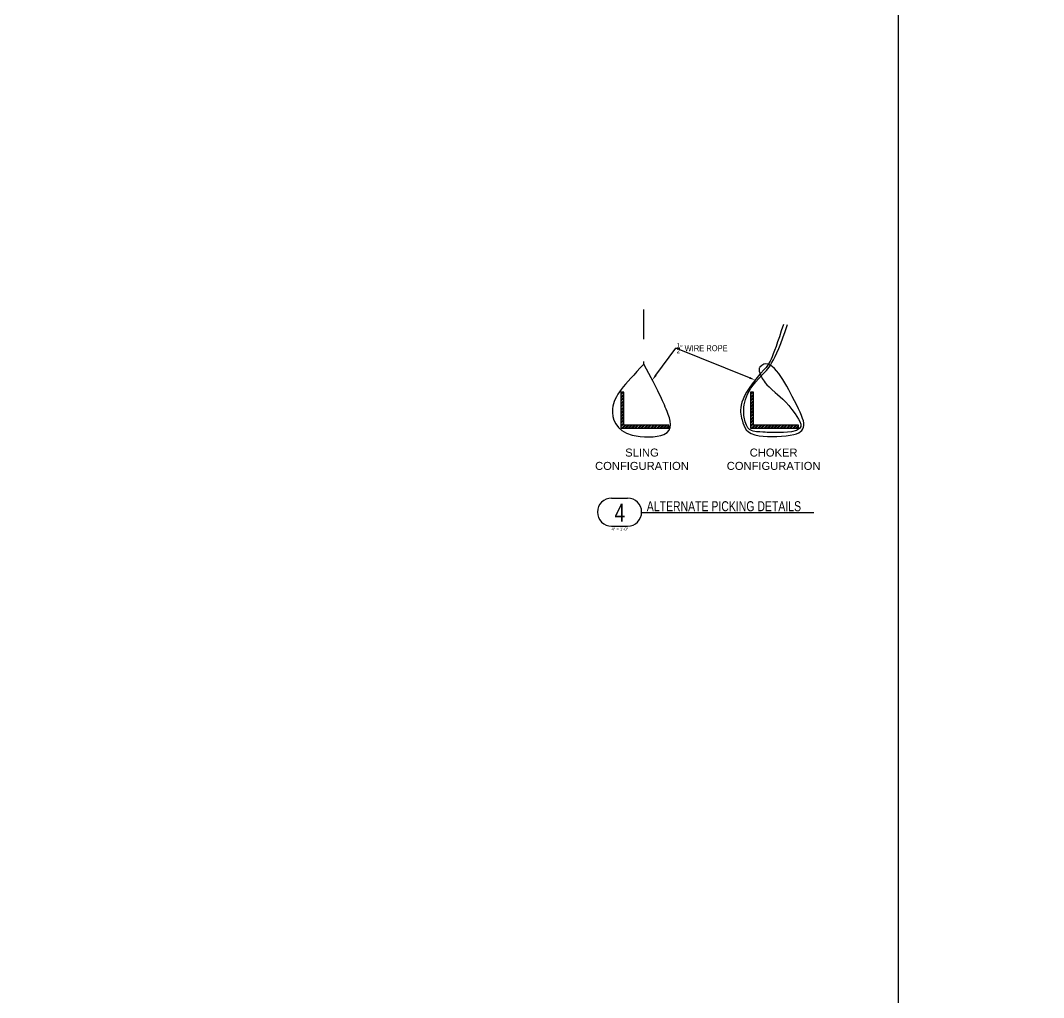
# Model space of a CAD drawing. Header units: inches. Extents: x 2832 to 8547, y -592 to 860.
# Drawn here: x 3803.5 to 4059.3, y 191.5 to 435.8 of the extents above; entities that cross this region are included whole.
import ezdxf
from ezdxf import colors
from ezdxf.entities.mleader import LeaderData, LeaderLine
from ezdxf.enums import TextEntityAlignment as Align
from ezdxf.math import Vec2, Vec3

# ---------------------------------------------------------------- set-up
doc = ezdxf.new("R2010")
doc.units = ezdxf.units.IN
doc.header["$LTSCALE"] = 5
doc.header["$MEASUREMENT"] = 0
doc.set_wipeout_variables(frame=1)
for name, color, linetype in [('ELEV', 1, 'Continuous'), ('FORM', 5, 'Continuous'), ('NOTES', 5, 'Continuous')]:
    doc.layers.add(name, color=color, linetype=linetype)
doc.styles.add('Arial Narrow', font='ARIALN.TTF', dxfattribs={"height": 1.5})
doc.styles.add('ARIAL Variable', font='arial.ttf', dxfattribs={"width": 0.75})
doc.styles.add('hb', font='helvbold.shx', dxfattribs={"width": 0.625, "height": 12})
doc.styles.add('S', font='arial.ttf', dxfattribs={"height": 2})

# ---------------------------------------------------------------- blocks, each defined once
blk = doc.blocks.new('*U656')
for p, q in [((-9.74, 4.59), (-4.61, 4.59)), ((0, 0), (55.04, 0)), ((-9.74, -4.41), (-4.61, -4.41))]:
    blk.add_line(p, q)
for centre, start, end in [((-9.74, 0.09), 90, 270), ((-4.61, 0.09), 270, 90)]:
    blk.add_arc(centre, 4.5, start, end)
at = {"style": 'ARIAL Variable', "width": 0.75}
blk.add_attdef('DESCRIPTION', (1.54, 0.39), '', height=3, dxfattribs=at)
at = {"style": 'hb', "width": 0.75}
blk.add_attdef('X', text='', height=6, dxfattribs=at).set_placement((-7.09, -0.05), align=Align.MIDDLE_CENTER)
at = {"color": 152, "style": 'ARIAL Variable', "width": 0.75}
blk.add_attdef('REFERENCE', (1.54, -2.68), '', height=1.5, dxfattribs=at)
at = {"color": 152, "style": 'S', "width": 0.75}
blk.add_attdef('SCALE', text='', height=1, dxfattribs=at).set_placement((-7.07, -4.84), align=Align.TOP_CENTER)
blk = doc.blocks.new('VBA_COLUMN_ALT_PICKING_DETAILS')
at = {"layer": 'ELEV', "transparency": 33554687}
h = blk.add_hatch(dxfattribs=at)
h.set_pattern_fill('ANSI32', color=256, scale=1.5)
h.set_pattern_definition([(45, (-815.3018, -1110.0679), (-0.39774756, 0.39774756), []), (45, (-815.03665, -1110.0679), (-0.39774756, 0.39774756), [])])
h.paths.add_polyline_path([(-26.76, 30.09), (-26.01, 30.09), (-26.01, 21.84), (-14.76, 21.84), (-14.76, 21.09), (-26.76, 21.09)])
h = blk.add_hatch(dxfattribs=at)
h.set_pattern_fill('ANSI32', color=256, scale=1.5)
h.set_pattern_definition([(45, (-782.9049, -1110.0679), (-0.39774756, 0.39774756), []), (45, (-782.6397, -1110.0679), (-0.39774756, 0.39774756), [])])
h.paths.add_polyline_path([(5.63, 30.09), (6.38, 30.09), (6.38, 21.84), (17.63, 21.84), (17.63, 21.09), (5.63, 21.09)])
at = {"layer": 'FORM'}
blk.add_line((-21.04, 37.08), (-21.04, 50.68), dxfattribs=at)
for points in [[(-26.76, 30.09), (-26.76, 21.09), (-14.76, 21.09), (-14.76, 21.84), (-26.01, 21.84), (-26.01, 30.09)], [(5.63, 30.09), (5.63, 21.09), (17.63, 21.09), (17.63, 21.84), (6.38, 21.84), (6.38, 30.09)]]:
    blk.add_lwpolyline(points, close=True, dxfattribs=at)
for points, knots in [([(13.84, 47), (10.96, 37.71), (2.09, 28.67), (3.49, 23.16), (4.72, 18.62), (20.86, 19.09), (18.72, 24.33), (10.2, 39.93), (7.42, 35.45), (9.64, 31.56), (16.26, 26.36), (19.63, 19.59), (9.17, 20.01), (3.67, 20.41), (3.74, 30.74), (11.6, 37.06), (14.87, 46.97)], [0, 0, 0, 0, 0.267419, 2.597325, 4.456693, 5.781301, 8.01055, 9.529332, 9.675238, 9.732126, 9.765033, 9.778913, 9.780171, 9.780756, 9.781134, 9.781241, 9.781241, 9.781241, 9.781241]), ([(-21.04, 37.08), (-17.32, 30.16), (-15.77, 26.79), (-12.74, 18.71), (-27.59, 18.63), (-30.38, 27.67), (-25.98, 31.65), (-21.04, 37.08)], [0, 0, 0, 0, 2.597325, 4.456693, 5.781301, 8.01055, 11.120538, 11.120538, 11.120538, 11.120538])]:
    blk.add_open_spline(points, degree=3, knots=knots, dxfattribs=at)
ref = blk.add_blockref('*U656', (-21.5, 0), dxfattribs=dict(xscale=0.7812499999999994, yscale=0.7812499999999994, zscale=0.7812499999999994))
ref.add_attrib('X', '4', dxfattribs={"height": 4.5, "style": 'ARIAL Variable', "width": 0.75}).set_placement((-27.04, -0.04), align=Align.MIDDLE_CENTER)
ref.add_attrib('DESCRIPTION', 'ALTERNATE PICKING DETAILS', (-20.3, 0.3), dxfattribs={"height": 2.5, "style": 'ARIAL Variable', "width": 0.75})
ref.add_attrib('SCALE', '4" = 1\'-0"', dxfattribs={"color": 152, "height": 0.781, "style": 'ARIAL Variable', "width": 0.75}).set_placement((-27.03, -3.78), align=Align.TOP_CENTER)
at = {"layer": 'FORM', "ltscale": 0.25, "char_height": 2, "width": 43.6379, "attachment_point": 1, "style": 'ARIAL Variable'}
for s, insert in [('\\pxqc;{\\W1;SLING\\PCONFIGURATION}', (-43.32, 15.96)), ('\\pxqc;{\\W1;CHOKER\\PCONFIGURATION}', (-10.41, 15.96))]:
    blk.add_mtext(s, dxfattribs=dict(at, insert=insert))
blk.add_wipeout([(-21.54, 37.79), (-21.54, 43.29), (-20.54, 43.29), (-20.54, 37.79)]).dxf.layer = 'FORM'
at = {"layer": 'NOTES'}
ml = blk.add_multileader_mtext('Standard', dxfattribs=at)
ml.set_content('\\A1;{\\H0.7x;\\S1/2;}" WIRE ROPE', color=5, style='Arial Narrow')
ml.set_leader_properties(color=4)
ml.build(insert=Vec2(0, 0))
ml.multileader.update_dxf_attribs({"text_left_attachment_type": 2, "text_right_attachment_type": 2, "dogleg_length": 0.0625, "arrow_head_size": 1.5, "scale": 12})
ctx = ml.context
ctx.base_point, ctx.scale, ctx.char_height, ctx.arrow_head_size, ctx.landing_gap_size, ctx.plane_origin = Vec3(-12.31, 41.07, -0.14), 12, 1.5, 1.5, 0.75, Vec3(-6.43, 44.33, -0.14)
ctx.left_attachment, ctx.right_attachment, ctx.text_align_type = 2, 2, 2
notes = []
notes.append((ctx, [(0, (1, 1, 0), (-13.06, 41.07, -0.14), (1, 0), 0.75, [(0, [(6.78, 33.09, -0.14)], 0, []), (1, [(-18.92, 33.09, -0.14)], 0, [])])]))
ctx.mtext.insert, ctx.mtext.width, ctx.mtext.alignment, ctx.mtext.flow_direction = Vec3(-0.1, 42.31, -0.14), 30.4816, 3, 5
for ctx, leaders in notes:
    for number, flags, end, landing, length, lines in leaders:
        leader = LeaderData()
        leader.index, (leader.has_last_leader_line, leader.has_dogleg_vector, leader.attachment_direction) = number, flags
        leader.last_leader_point, leader.dogleg_vector, leader.dogleg_length = Vec3(end), Vec3(landing), length
        for number, points, colour, breaks in lines:
            line = LeaderLine()
            line.index, line.vertices, line.color, line.breaks = number, Vec3.list(points), colors.encode_raw_color(colour), breaks
            leader.lines.append(line)
        ctx.leaders.append(leader)

msp = doc.modelspace()

# ---------------------------------------------------------------- linework, layer by layer
at = {"linetype": 'ByBlock'}
msp.add_lwpolyline([(4023.0128, 825.85348), (3339.6673, 825.85348), (3339.6673, -8.95743), (4023.0128, -8.95743)], close=True, dxfattribs=at)

# ---------------------------------------------------------------- next in the draw order: block references
at = {"layer": 'FORM'}
msp.add_blockref('VBA_COLUMN_ALT_PICKING_DETAILS', (3980.37789, 312.80113), dxfattribs=at)

doc.saveas('drawing.dxf')
